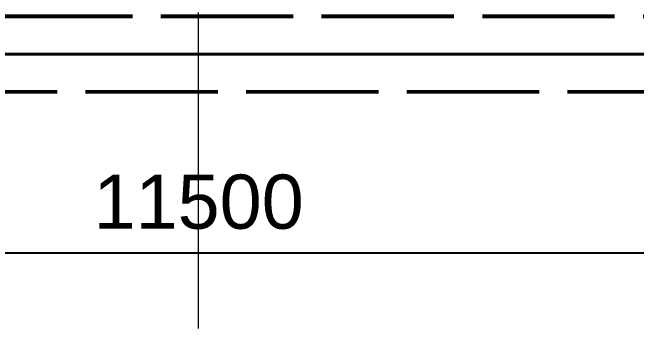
# Model space of a CAD drawing. Header units: millimetres. Extents: x -1812 to 12012, y -2698 to 2475.
# Drawn here: x 5403 to 6567, y -600 to -11 of the extents above; entities that cross this region are included whole.
import ezdxf

# ---------------------------------------------------------------- set-up
doc = ezdxf.new("R2010")
doc.units = ezdxf.units.MM
doc.linetypes.add('DASH_247_53', pattern=[299.861111, 246.944444, -52.916667])
for name, color, linetype in [('ANNOTATIONS', 7, 'Continuous'), ('DIMENSIONS', 7, 'Continuous'), ('GEOFAB', 5, 'Continuous')]:
    doc.layers.add(name, color=color, linetype=linetype)
doc.styles.add('ARIAL', font='arial.ttf')
doc.dimstyles.get("Standard").update_dxf_attribs({"dimtxt": 2.5, "dimasz": 2.5, "dimexe": 1.25, "dimexo": 0.625, "dimtad": 1, "dimcen": 2.5, "dimazin": 3, "dimtfac": 1, "dimtmove": 0, "dimatfit": 3})

msp = doc.modelspace()

# ---------------------------------------------------------------- linework, layer by layer
at = {"layer": 'ANNOTATIONS', "lineweight": 18}
msp.add_line((5750, -599.7), (5750, -10.6), dxfattribs=at)
at = {"layer": 'GEOFAB', "color": 6, "lineweight": 40}
msp.add_line((-88.2, -88.2), (11588.2, -88.2), dxfattribs=at)
at = {"layer": 'GEOFAB', "color": 5, "linetype": 'DASH_247_53', "lineweight": 50}
msp.add_line((-158.7, -158.7), (11658.8, -158.7), dxfattribs=at)
at = {"layer": 'GEOFAB', "color": 5, "linetype": 'DASH_247_53', "lineweight": 53}
msp.add_lwpolyline([(-17.6, -17.6), (11517.6, -17.6), (11517.6, 797.6), (-17.6, 797.6)], close=True, dxfattribs=at)

# ---------------------------------------------------------------- dimensions: what is measured, and where the dimension line sits
at = {"layer": 'DIMENSIONS'}
msp.add_linear_dim(base=(0, -458.6), p1=(0, -158.7), p2=(11500, -158.7), dimstyle='Standard', override={"dimtxt": 101.035556, "dimasz": 79.375, "dimexe": 52.916667, "dimexo": 0, "dimgap": 44.097222, "dimtad": 1, "dimtih": 0, "dimtoh": 0, "dimdec": 0, "dimtxsty": 'ARIAL', "dimclrd": 7, "dimclre": 7, "dimclrt": 7}, dxfattribs=at).render()

doc.saveas('drawing.dxf')
